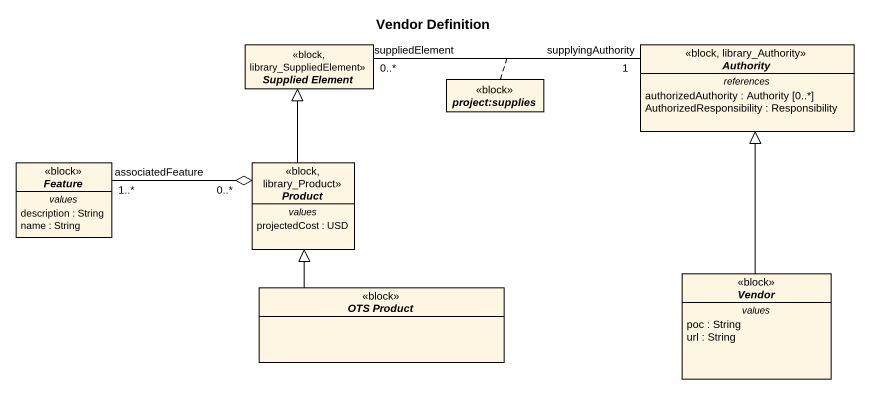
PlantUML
@startuml
title Vendor Definition
hide circle
hide empty members
abstract class "Supplied Element" as Supplied_Element <<block, library_SuppliedElement>>
abstract class Authority <<block, library_Authority>> {
  -- references --
  authorizedAuthority : Authority [0..*]
  AuthorizedResponsibility : Responsibility
}
abstract class "project:supplies" as project_supplies <<block>>
abstract class Feature <<block>> {
  -- values --
  description : String
  name : String
}
abstract class Product <<block, library_Product>> {
  -- values --
  projectedCost : USD
}
abstract class Vendor <<block>> {
  -- values --
  poc : String
  url : String
}
abstract class "OTS Product" as OTS_Product <<block>>
Authority "supplyingAuthority\n1" -left- "suppliedElement\n0..*" Supplied_Element
(Authority, Supplied_Element) .. project_supplies
Product -up-|> Supplied_Element
Product "0..*" o-left- "associatedFeature\n1..*" Feature
Vendor -up-|> Authority
OTS_Product -up-|> Product
@enduml
